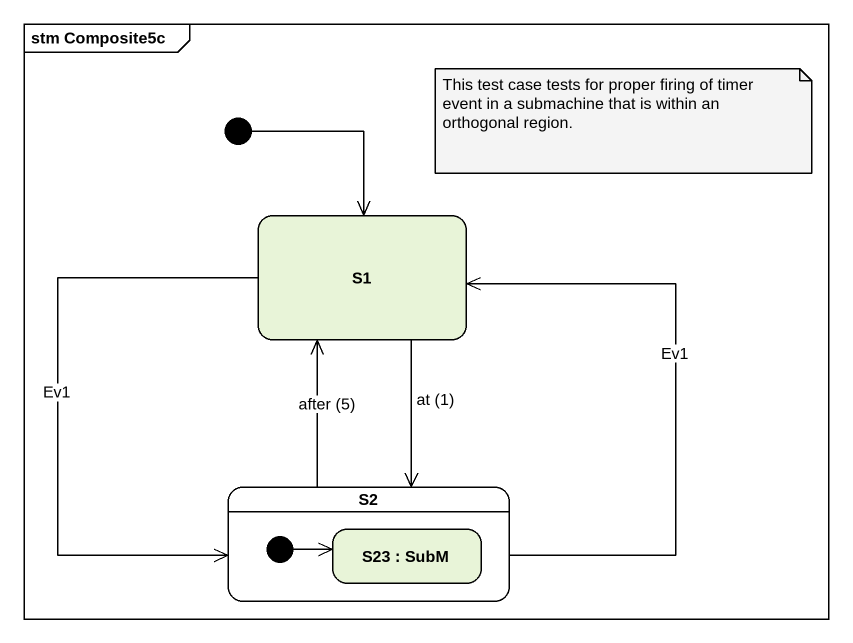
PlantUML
@startuml
mainframe stm Composite5c
hide empty description
state S1
state S2 {
  state "S23 : SubM" as S23
  [*] -right-> S23
}
[*] --> S1
S1 --> S2 : at (1)
S1 --> S2 : Ev1
S2 -up-> S1 : after (5)
S2 -up-> S1 : Ev1
note as N1
  This test case tests for proper firing of timer event in a submachine that is within an orthogonal region.
end note
@enduml
